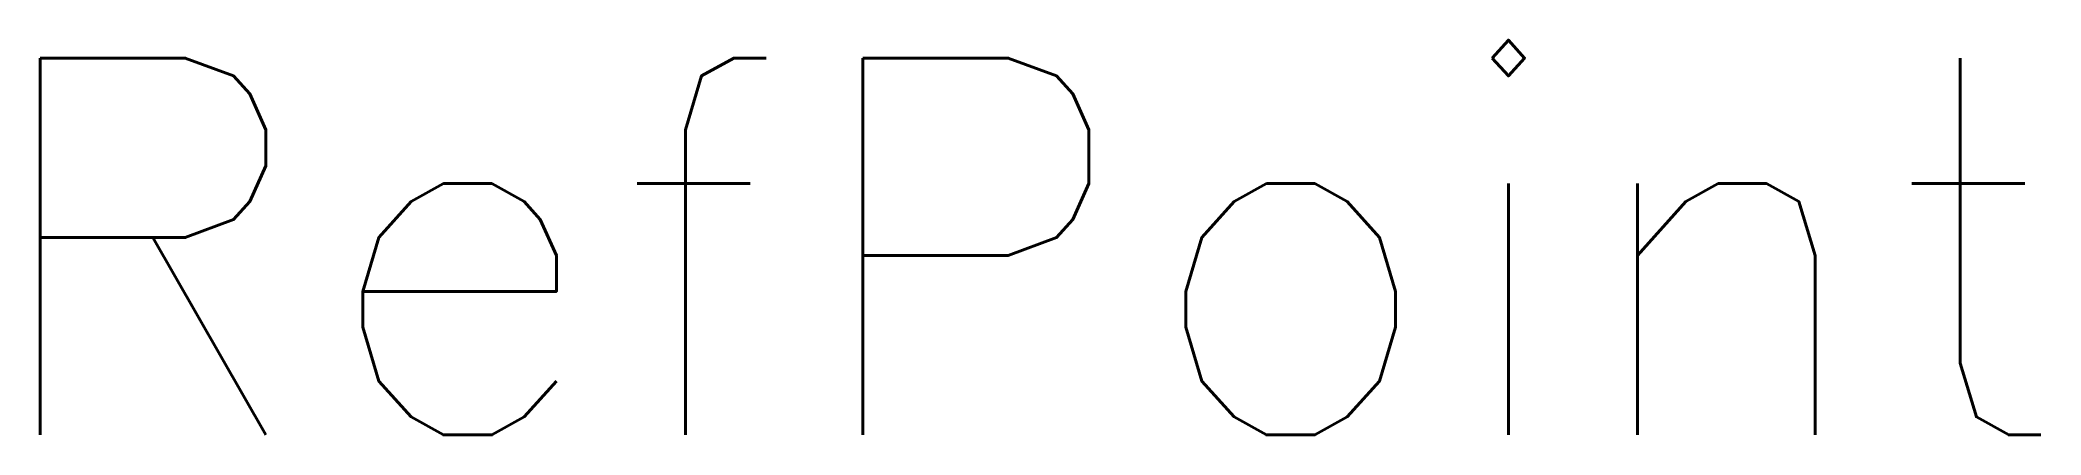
# Model space of a CAD drawing. Header units: feet. Extents: x 4445 to 4499.2, y 3696.4 to 3707.
import ezdxf

# ---------------------------------------------------------------- set-up
doc = ezdxf.new("R2010")
doc.units = ezdxf.units.FT
doc.header["$MEASUREMENT"] = 0
doc.styles.get("Standard").update_dxf_attribs({"font": 'simplex.shx'})

msp = doc.modelspace()

# ---------------------------------------------------------------- texts
at = {"insert": (4443.21, 3706.557), "char_height": 10.2, "width": 13.30435, "attachment_point": 1}
msp.add_mtext('{\\Fsimplex|c134;RefPoint}', dxfattribs=at)

doc.saveas('drawing.dxf')
